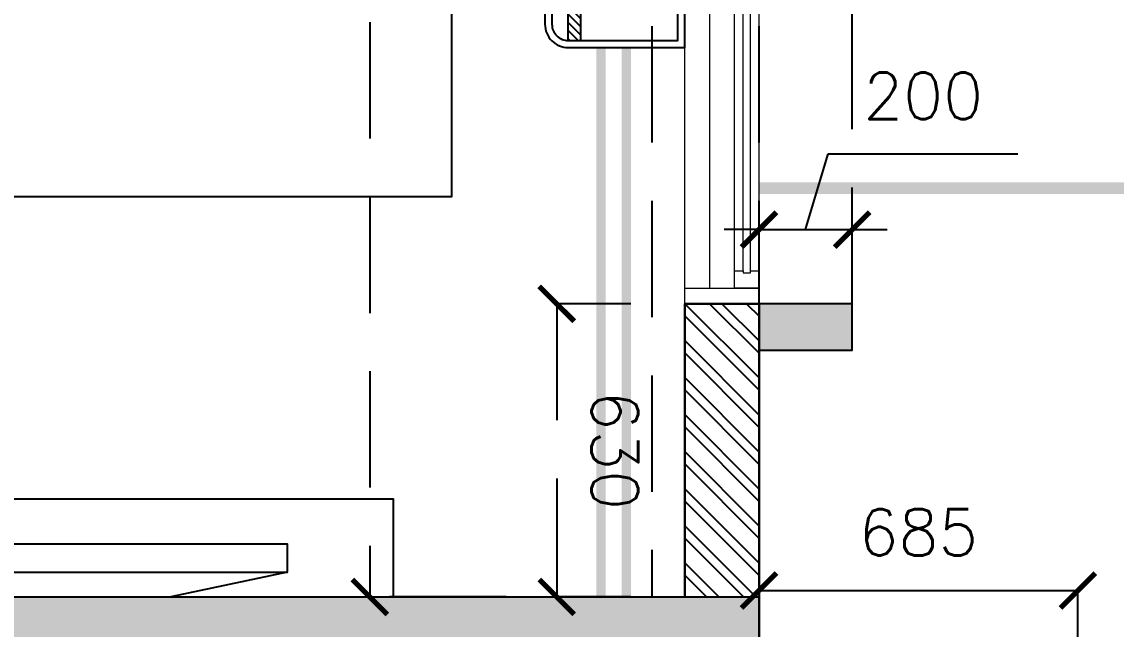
# Model space of a CAD drawing. Header units: millimetres. Extents: x -414464 to 1686, y -90036 to 108605.
# Drawn here: x -95864 to -93515, y -62334 to -61030 of the extents above; entities that cross this region are included whole.
import ezdxf

# ---------------------------------------------------------------- set-up
doc = ezdxf.new("R2010")
doc.units = ezdxf.units.MM
doc.header["$LTSCALE"] = 1000
doc.header["$MEASUREMENT"] = 0
for name, pattern in [('$1$AUDIT_D_120904163729-0', [0]), ('$36$HIDDEN', [0.375, 0.25, -0.125]), ('2BHK-A - BACK$1$AUDIT_D_120904163729-0', [0]), ('2BHK-A - BACK$1$DASHED', [0.75, 0.5, -0.25]), ('2BHK-A - BACK$1$PHANTOM2', [1.25, 0.625, -0.125, 0.125, -0.125, 0.125, -0.125]), ('AUDIT_D_120904163729-0', [0]), ('T8(T9 IS SIMILAR) - DIMENSION & TEXTING$1$HIDDEN', [0.375, 0.25, -0.125]), ('T8(T9 IS SIMILAR) - DIMENSION & TEXTING$1$T8_REFUGE COLUMNS$0$HIDDEN', [0.375, 0.25, -0.125]), ('T8(T9 IS SIMILAR) - TYPICAL FLOOR ELEVATION$1$AUDIT_D_120904163729-0', [0]), ('T8(T9 IS SIMILAR) - TYPICAL FLOOR ELEVATION$1$HIDDEN', [0.375, 0.25, -0.125]), ('T8(T9 IS SIMILAR)$1$$0$HIDDEN', [0.375, 0.25, -0.125])]:
    doc.linetypes.add(name, pattern=pattern)
doc.layers.get('0').update_dxf_attribs({"linetype": 'AUDIT_D_120904163729-0'})
for name, color, linetype in [('$0$A-HATCH -160', 251, '$1$AUDIT_D_120904163729-0'), ('$21$A-DIMENSIONS', 2, '$36$HIDDEN'), ('2BHK-A - BACK$1$2BHK-A - FRONT$0$a-furniture', 8, 'Continuous'), ('2BHK-A - BACK$1$A-HATCH -160', 251, '2BHK-A - BACK$1$AUDIT_D_120904163729-0'), ('2BHK-A - BACK$1$A-INDOOR UNIT', 30, 'Continuous'), ('a-rcc', 3, 'Continuous'), ('T8(T9 IS SIMILAR) - DIMENSION & TEXTING$1$A-DIMENSIONS', 2, 'T8(T9 IS SIMILAR) - DIMENSION & TEXTING$1$HIDDEN'), ('T8(T9 IS SIMILAR) - TYPICAL FLOOR ELEVATION$1$A-DIM', 1, 'T8(T9 IS SIMILAR) - TYPICAL FLOOR ELEVATION$1$AUDIT_D_120904163729-0'), ('T8(T9 IS SIMILAR) - TYPICAL FLOOR ELEVATION$1$A-WALL HATCH', 252, 'T8(T9 IS SIMILAR) - TYPICAL FLOOR ELEVATION$1$AUDIT_D_120904163729-0'), ('T8(T9 IS SIMILAR) - TYPICAL FLOOR ELEVATION$1$A-WALL-FEATURES', 6, 'T8(T9 IS SIMILAR) - TYPICAL FLOOR ELEVATION$1$AUDIT_D_120904163729-0'), ('T8(T9 IS SIMILAR)$1$$6$a-beam 2', 50, 'Continuous'), ('T8(T9 IS SIMILAR)$1$S-BEAM', 20, 'T8(T9 IS SIMILAR)$1$$0$HIDDEN'), ('T8_REFUGE COLUMNS$1$A-RCC COLS', 3, 'Continuous'), ('T8_TYPICAL COLUMNS$1$A-RCC COLS', 3, 'Continuous')]:
    doc.layers.add(name, color=color, linetype=linetype)
for name, color, linetype, lineweight in [('2BHK-A - BACK$1$A-AC DRAIN PIPE', 94, 'Continuous', 18), ('2BHK-A - BACK$1$A-AC PIPE', 151, 'Continuous', 20), ('2BHK-A - BACK$1$A-WALL- 160', 6, 'Continuous', 30), ('2BHK-A - BACK$1$Window', 4, 'Continuous', 20), ('T8(T9 IS SIMILAR)$1$D&W', 8, 'Continuous', 25)]:
    doc.layers.add(name, color=color, linetype=linetype, lineweight=lineweight)
doc.layers.add('T8_REFUGE COLUMNS$1$COL-HATCH', color=7, linetype='Continuous', lineweight=25, true_color=0xa3a3a3)
doc.styles.add('T8(T9 IS SIMILAR) - DIMENSION & TEXTING$1$Romans 1', font='romans.shx', dxfattribs={"height": 100})
doc.styles.add('T8(T9 IS SIMILAR) - TYPICAL FLOOR ELEVATION$1$Romans 1', font='romans.shx', dxfattribs={"height": 100})
doc.dimstyles.new('T8(T9 IS SIMILAR) - DIMENSION & TEXTING$1$ALPINE S', dxfattribs={"dimscale": 0, "dimtxt": 100, "dimasz": 75, "dimexe": 0, "dimexo": 0, "dimgap": 75, "dimtad": 1, "dimdec": 0, "dimzin": 0, "dimdsep": 46, "dimtxsty": 'T8(T9 IS SIMILAR) - DIMENSION & TEXTING$1$Romans 1', "dimblk": 'T8(T9 IS SIMILAR) - DIMENSION & TEXTING$1$_ArchTick', "dimcen": 0.09, "dimclrd": 256, "dimclre": 256, "dimclrt": 7, "dimadec": 0, "dimazin": 0, "dimtfac": 1, "dimtdec": 0, "dimtofl": 0, "dimtmove": 1, "dimatfit": 0, "dimldrblk": 'T8(T9 IS SIMILAR) - DIMENSION & TEXTING$1$_Open90', "dimfxl": 1, "dimtolj": 1, "dimtzin": 0, "dimarcsym": 0})
doc.dimstyles.new('T8(T9 IS SIMILAR) - TYPICAL FLOOR ELEVATION$1$ALPINE S', dxfattribs={"dimscale": 0, "dimtxt": 100, "dimasz": 75, "dimexe": 0, "dimexo": 0, "dimgap": 75, "dimtad": 1, "dimdec": 0, "dimzin": 0, "dimdsep": 46, "dimtxsty": 'T8(T9 IS SIMILAR) - TYPICAL FLOOR ELEVATION$1$Romans 1', "dimblk": 'T8(T9 IS SIMILAR) - TYPICAL FLOOR ELEVATION$1$_ArchTick', "dimcen": 0.09, "dimclrd": 256, "dimclre": 256, "dimclrt": 7, "dimadec": 0, "dimazin": 0, "dimtfac": 1, "dimtdec": 0, "dimtofl": 0, "dimtmove": 1, "dimatfit": 0, "dimldrblk": 'T8(T9 IS SIMILAR) - TYPICAL FLOOR ELEVATION$1$_Open90', "dimfxl": 1, "dimtolj": 1, "dimtzin": 0, "dimarcsym": 0})

# ---------------------------------------------------------------- blocks, each defined once
blk = doc.blocks.new('T8_REFUGE COLUMNS')
at = {"layer": 'T8_REFUGE COLUMNS$1$COL-HATCH', "linetype": 'ByBlock'}
h = blk.add_hatch(color=256, dxfattribs=at)
h.dxf.hatch_style = 1
h.paths.add_polyline_path([(1202492.1, -5701089.9), (1202792.1, -5701089.9), (1202792.1, -5705299.9), (1202492.1, -5705299.9)])
at = {"layer": 'T8_REFUGE COLUMNS$1$A-RCC COLS', "linetype": 'ByBlock'}
blk.add_lwpolyline([(1202492.1, -5701089.9), (1202792.1, -5701089.9), (1202792.1, -5705299.9), (1202492.1, -5705299.9)], close=True, dxfattribs=at)
blk = doc.blocks.new('T8_TYPICAL COLUMNS')
at = {"layer": 'T8_TYPICAL COLUMNS$1$A-RCC COLS', "linetype": 'ByBlock'}
blk.add_blockref('T8_REFUGE COLUMNS', (0, 0), dxfattribs=at)
blk = doc.blocks.new('2BHK-A - BACK$1$2100')
at = {"layer": '2BHK-A - BACK$1$Window', "color": 1, "lineweight": 13}
for p, q in [((1150876.5, -5693344.1), (1148842.5, -5693344.1)), ((1149840.7, -5693344.1), (1148880, -5693344.1)), ((1149840.7, -5693397.4), (1148880, -5693397.4)), ((1149840.7, -5693397.4), (1149878.2, -5693397.4)), ((1149878.2, -5693397.4), (1150876.5, -5693397.4)), ((1148842.5, -5693450.8), (1148842.5, -5693450.8)), ((1149840.7, -5693450.8), (1148880, -5693450.8)), ((1150839, -5693450.8), (1149878.2, -5693450.8)), ((1149840.7, -5693504.1), (1148842.5, -5693504.1)), ((1150839, -5693504.1), (1149878.2, -5693504.1))]:
    blk.add_line(p, q, dxfattribs=at)
at = {"layer": '2BHK-A - BACK$1$Window', "color": 5, "lineweight": 13}
for p, q in [((1149840.7, -5693374.4), (1148880, -5693374.4)), ((1149840.7, -5693378.9), (1148880, -5693378.9)), ((1149840.7, -5693416), (1148880, -5693416)), ((1149840.7, -5693432.2), (1148880, -5693432.2)), ((1150839, -5693469.3), (1149878.2, -5693469.3)), ((1150839, -5693485.5), (1149878.2, -5693485.5))]:
    blk.add_line(p, q, dxfattribs=at)
at = {"layer": '2BHK-A - BACK$1$Window', "color": 4, "lineweight": 13}
for points in [[(1148842.5, -5693344.1), (1148809.5, -5693344.1), (1148809.5, -5693504.1), (1148842.5, -5693504.1)], [(1148880, -5693378.9), (1148880, -5693397.4), (1148842.5, -5693397.4), (1148842.5, -5693344.1), (1148880, -5693344.1), (1148880, -5693374.4), (1148875.5, -5693374.4), (1148875.5, -5693378.9)], [(1149840.7, -5693378.9), (1149840.7, -5693397.4), (1149878.2, -5693397.4), (1149878.2, -5693344.1), (1149840.7, -5693344.1), (1149840.7, -5693374.4), (1149845.2, -5693374.4), (1149845.2, -5693378.9)], [(1150909.5, -5693344.1), (1150876.5, -5693344.1), (1150876.5, -5693504.1), (1150909.5, -5693504.1)], [(1148880, -5693432.2), (1148880, -5693450.8), (1148842.5, -5693450.8), (1148842.5, -5693397.4), (1148880, -5693397.4), (1148880, -5693416), (1148875.5, -5693416), (1148875.5, -5693432.2)], [(1149840.7, -5693432.2), (1149840.7, -5693450.8), (1149878.2, -5693450.8), (1149878.2, -5693397.4), (1149840.7, -5693397.4), (1149840.7, -5693416), (1149845.2, -5693416), (1149845.2, -5693432.2)], [(1149878.2, -5693485.5), (1149878.2, -5693504.1), (1149840.7, -5693504.1), (1149840.7, -5693450.8), (1149878.2, -5693450.8), (1149878.2, -5693469.3), (1149873.7, -5693469.3), (1149873.7, -5693485.5)], [(1150839, -5693485.5), (1150839, -5693504.1), (1150876.5, -5693504.1), (1150876.5, -5693450.8), (1150839, -5693450.8), (1150839, -5693469.3), (1150843.5, -5693469.3), (1150843.5, -5693485.5)]]:
    blk.add_lwpolyline(points, close=True, dxfattribs=at)
blk = doc.blocks.new('2BHK-A - BACK$1$2BHK-A - FRONT$0$a bed')
at = {"color": 0, "linetype": 'ByBlock'}
blk.add_lwpolyline([(0, 400), (2250, 400), (2250, 2200), (0, 2200), (0, 400)], dxfattribs=at)
blk = doc.blocks.new('2BHK-A - BACK$1$2BHK-A - FRONT$0$A$C7BF77BFD')
at = {"layer": '2BHK-A - BACK$1$2BHK-A - FRONT$0$a-furniture'}
for p, q in [((-300, 1078.1), (-246.9, 1328.1)), ((-300, 1078.1), (-300, 478.1)), ((-246.9, 228.1), (-300, 478.1))]:
    blk.add_line(p, q, dxfattribs=at)
for points in [[(-300, 1550), (-300, 0), (-90, 0), (-90, 1550)], [(-246.9, 228.1), (-186.9, 228.1), (-186.9, 1328.1), (-246.9, 1328.1)]]:
    blk.add_lwpolyline(points, close=True, dxfattribs=at)
blk = doc.blocks.new('2BHK-A - BACK$1$1.5tr')
at = {"layer": '2BHK-A - BACK$1$A-INDOOR UNIT'}
h = blk.add_hatch(dxfattribs=at)
h.set_pattern_fill('ANSI31', color=3, scale=100, style=0)
h.paths.add_polyline_path([(222.8, 485), (251, 485), (251, -485), (222.8, -485)])
for points in [[(300, 450), (300, -450, -0.414214), (250, -500), (0, -500), (0, 500), (250, 500, -0.414214)], [(285, 450), (285, -450, -0.414214), (250, -485), (15, -485), (15, 485), (250, 485, -0.414214)]]:
    blk.add_lwpolyline(points, format="xyb", close=True, dxfattribs=at)
at = {"layer": '2BHK-A - BACK$1$A-INDOOR UNIT', "color": 3}
blk.add_lwpolyline([(222.8, 485), (251, 485), (251, -485), (222.8, -485)], close=True, dxfattribs=at)
at = {"layer": '2BHK-A - BACK$1$A-INDOOR UNIT', "color": 0, "ltscale": 300}
for points in [[(350.5, 273.3), (379.7, 273.3), (379.7, 214.8), (428.5, 312.3), (379.7, 409.8), (379.7, 351.3), (350.5, 351.3)], [(350.5, -39), (429.7, -39), (429.7, -97.5), (478.5, 0), (429.7, 97.5), (429.7, 39), (350.5, 39)], [(350.5, -358.3), (379.7, -358.3), (379.7, -416.8), (428.5, -319.3), (379.7, -221.8), (379.7, -280.3), (350.5, -280.3)]]:
    blk.add_lwpolyline(points, close=True, dxfattribs=at)
blk = doc.blocks.new('2BHK-A - BACK')
at = {"layer": '2BHK-A - BACK$1$A-HATCH -160', "linetype": 'ByBlock'}
h = blk.add_hatch(dxfattribs=at)
h.set_pattern_fill('ANSI32', color=256, scale=150)
h.paths.add_polyline_path([(1201862.5, -5701249.9), (1202492.1, -5701249.9), (1202492.1, -5701089.9), (1201862.5, -5701089.9)])
h.paths.add_polyline_path([(1199762.5, -5701090.3), (1199382.1, -5701090.3), (1199382.1, -5701249.9), (1199762.5, -5701249.9)])
at = {"layer": '2BHK-A - BACK$1$A-AC DRAIN PIPE', "linetype": '2BHK-A - BACK$1$PHANTOM2', "ltscale": 0.1, "const_width": 20}
blk.add_lwpolyline([(1201312.4, -5701374.9), (1202833.1, -5701374.9), (1202833.1, -5702091), (1202958.4, -5702091), (1202958.4, -5702091)], dxfattribs=at)
at = {"layer": '2BHK-A - BACK$1$A-AC PIPE', "linetype": '2BHK-A - BACK$1$DASHED', "ltscale": 0.1, "const_width": 20}
blk.add_lwpolyline([(1201312.4, -5701429.7), (1202810.7, -5701429.7)], dxfattribs=at)
at = {"layer": '2BHK-A - BACK$1$A-WALL- 160', "linetype": 'ByBlock'}
for p, q in [((1201862.5, -5701089.9), (1202492.1, -5701089.9)), ((1201862.5, -5701249.9), (1201862.5, -5701089.9)), ((1201862.5, -5701249.9), (1202492.1, -5701249.9))]:
    blk.add_line(p, q, dxfattribs=at)
at = {"layer": '2BHK-A - BACK$1$2BHK-A - FRONT$0$a-furniture', "extrusion": (4.84058e-05, 0.000523293, 1), "rotation": 359.9999999999999}
blk.add_blockref('2BHK-A - BACK$1$2BHK-A - FRONT$0$a bed', (1199382.4, -5703949.1, -2925.6), dxfattribs=at)
at = {"layer": '2BHK-A - BACK$1$2BHK-A - FRONT$0$a-furniture', "extrusion": (0.000159294, -0.000512155, 1), "rotation": 180.0000000092683}
blk.add_blockref('2BHK-A - BACK$1$2BHK-A - FRONT$0$A$C7BF77BFD', (1202192.1, -5701874, 3114.6), dxfattribs=at)
at = {"layer": '2BHK-A - BACK$1$A-INDOOR UNIT', "extrusion": (0, 0, -1), "zscale": -1, "rotation": 270}
blk.add_blockref('2BHK-A - BACK$1$1.5tr', (-1200812.4, -5701249.9), dxfattribs=at)
at = {"layer": '2BHK-A - BACK$1$A-WALL- 160', "linetype": 'ByBlock', "xscale": -1, "rotation": 180}
blk.add_blockref('2BHK-A - BACK$1$2100', (50953, -11394594), dxfattribs=at)
blk = doc.blocks.new('T8(T9 IS SIMILAR) - TYPICAL FLOOR ELEVATION$1$_ArchTick')
at = {"color": 0, "linetype": 'ByBlock', "const_width": 0.15}
blk.add_lwpolyline([(-0.5, -0.5), (0.5, 0.5)], dxfattribs=at)
blk = doc.blocks.new('*D4521')
at = {"layer": 'T8(T9 IS SIMILAR) - TYPICAL FLOOR ELEVATION$1$A-DIM', "lineweight": -2, "transparency": 16777216}
for p, q in [((1201541, -5700941.6), (1201541, -5700534.4)), ((1201703.5, -5700890.3), (1201703.5, -5700815.3)), ((1201703.5, -5701090.3), (1201703.5, -5700890.3)), ((1201703.5, -5700990.3), (1201541, -5700941.6)), ((1201703.5, -5701090.3), (1201703.5, -5701165.3))]:
    blk.add_line(p, q, dxfattribs=at)
at = {"layer": 'T8(T9 IS SIMILAR) - TYPICAL FLOOR ELEVATION$1$A-DIM', "linetype": 'T8(T9 IS SIMILAR) - TYPICAL FLOOR ELEVATION$1$HIDDEN', "lineweight": -2, "transparency": 16777216}
for p, q in [((1201862.6, -5700890.3), (1201703.5, -5700890.3)), ((1201862.6, -5701090.3), (1201703.5, -5701090.3))]:
    blk.add_line(p, q, dxfattribs=at)
at = {"layer": 'T8(T9 IS SIMILAR) - TYPICAL FLOOR ELEVATION$1$A-DIM', "linetype": 'ByBlock', "lineweight": -2, "transparency": 16777216, "xscale": 75, "yscale": 75, "zscale": 75}
for p, rotation in [((1201703.5, -5700890.3), 270), ((1201703.5, -5701090.3), 90)]:
    blk.add_blockref('T8(T9 IS SIMILAR) - TYPICAL FLOOR ELEVATION$1$_ArchTick', p, dxfattribs=dict(at, rotation=rotation))
at = {"layer": 'T8(T9 IS SIMILAR) - TYPICAL FLOOR ELEVATION$1$A-DIM', "color": 7, "linetype": 'ByBlock', "transparency": 16777216, "insert": (1201416, -5700738), "char_height": 100, "attachment_point": 5, "rotation": 90, "style": 'T8(T9 IS SIMILAR) - TYPICAL FLOOR ELEVATION$1$Romans 1'}
blk.add_mtext('\\A1;200', dxfattribs=at)
blk = doc.blocks.new('T8(T9 IS SIMILAR) - TYPICAL FLOOR ELEVATION$1$_Open90')
at = {"color": 0, "linetype": 'ByBlock', "lineweight": -2}
for p, q in [((-0.5, 0.5), (0, 0)), ((0, 0), (-1, 0)), ((0, 0), (-0.5, -0.5))]:
    blk.add_line(p, q, dxfattribs=at)
blk = doc.blocks.new('*D4522')
at = {"layer": 'T8(T9 IS SIMILAR) - TYPICAL FLOOR ELEVATION$1$A-DIM', "linetype": 'T8(T9 IS SIMILAR) - TYPICAL FLOOR ELEVATION$1$HIDDEN', "lineweight": -2, "transparency": 16777216}
for p, q in [((1202592.3, -5700405.8), (1202478.6, -5700405.8)), ((1202592.3, -5701090.3), (1202478.6, -5701090.3))]:
    blk.add_line(p, q, dxfattribs=at)
at = {"layer": 'T8(T9 IS SIMILAR) - TYPICAL FLOOR ELEVATION$1$A-DIM', "lineweight": -2, "transparency": 16777216}
blk.add_line((1202478.6, -5701090.3), (1202478.6, -5700405.8), dxfattribs=at)
at = {"layer": 'T8(T9 IS SIMILAR) - TYPICAL FLOOR ELEVATION$1$A-DIM', "linetype": 'ByBlock', "lineweight": -2, "transparency": 16777216, "xscale": 75, "yscale": 75, "zscale": 75}
for p, rotation in [((1202478.6, -5700405.8), 90), ((1202478.6, -5701090.3), 270)]:
    blk.add_blockref('T8(T9 IS SIMILAR) - TYPICAL FLOOR ELEVATION$1$_ArchTick', p, dxfattribs=dict(at, rotation=rotation))
at = {"layer": 'T8(T9 IS SIMILAR) - TYPICAL FLOOR ELEVATION$1$A-DIM', "color": 7, "linetype": 'ByBlock', "transparency": 16777216, "insert": (1202353.6, -5700748.1), "char_height": 100, "attachment_point": 5, "rotation": 90, "style": 'T8(T9 IS SIMILAR) - TYPICAL FLOOR ELEVATION$1$Romans 1'}
blk.add_mtext('\\A1;685', dxfattribs=at)
blk = doc.blocks.new('T8(T9 IS SIMILAR) - DIMENSION & TEXTING$1$_ArchTick')
at = {"color": 0, "linetype": 'ByBlock', "const_width": 0.15}
blk.add_lwpolyline([(-0.5, -0.5), (0.5, 0.5)], dxfattribs=at)
blk = doc.blocks.new('*D1571')
at = {"layer": 'T8(T9 IS SIMILAR) - DIMENSION & TEXTING$1$A-DIMENSIONS', "linetype": 'T8(T9 IS SIMILAR) - DIMENSION & TEXTING$1$HIDDEN', "lineweight": -2, "transparency": 16777216}
for p, q in [((1201862.6, -5701365.5), (1201862.6, -5701524.7)), ((1202492.3, -5701365.5), (1202492.3, -5701524.7))]:
    blk.add_line(p, q, dxfattribs=at)
at = {"layer": 'T8(T9 IS SIMILAR) - DIMENSION & TEXTING$1$A-DIMENSIONS', "lineweight": -2, "transparency": 16777216}
blk.add_line((1201862.6, -5701524.7), (1202492.3, -5701524.7), dxfattribs=at)
at = {"layer": 'T8(T9 IS SIMILAR) - DIMENSION & TEXTING$1$A-DIMENSIONS', "linetype": 'ByBlock', "lineweight": -2, "transparency": 16777216, "xscale": 75, "yscale": 75, "zscale": 75, "rotation": 180}
blk.add_blockref('T8(T9 IS SIMILAR) - DIMENSION & TEXTING$1$_ArchTick', (1201862.6, -5701524.7), dxfattribs=at)
at = {"layer": 'T8(T9 IS SIMILAR) - DIMENSION & TEXTING$1$A-DIMENSIONS', "linetype": 'ByBlock', "lineweight": -2, "transparency": 16777216, "xscale": 75, "yscale": 75, "zscale": 75}
blk.add_blockref('T8(T9 IS SIMILAR) - DIMENSION & TEXTING$1$_ArchTick', (1202492.3, -5701524.7), dxfattribs=at)
at = {"layer": 'T8(T9 IS SIMILAR) - DIMENSION & TEXTING$1$A-DIMENSIONS', "color": 7, "linetype": 'ByBlock', "transparency": 16777216, "insert": (1202177.5, -5701399.7), "char_height": 100, "attachment_point": 5, "style": 'T8(T9 IS SIMILAR) - DIMENSION & TEXTING$1$Romans 1'}
blk.add_mtext('\\A1;630', dxfattribs=at)
blk = doc.blocks.new('T8(T9 IS SIMILAR) - DIMENSION & TEXTING$1$_Open90')
at = {"color": 0, "linetype": 'ByBlock', "lineweight": -2}
for p, q in [((-0.5, 0.5), (0, 0)), ((0, 0), (-1, 0)), ((0, 0), (-0.5, -0.5))]:
    blk.add_line(p, q, dxfattribs=at)
blk = doc.blocks.new('*D1573')
at = {"layer": 'T8(T9 IS SIMILAR) - DIMENSION & TEXTING$1$A-DIMENSIONS', "linetype": 'T8(T9 IS SIMILAR) - DIMENSION & TEXTING$1$HIDDEN', "lineweight": -2, "transparency": 16777216}
for p, q in [((1199382.6, -5701633.4), (1199382.6, -5701925.9)), ((1202492.3, -5701633.4), (1202492.3, -5701925.9))]:
    blk.add_line(p, q, dxfattribs=at)
at = {"layer": 'T8(T9 IS SIMILAR) - DIMENSION & TEXTING$1$A-DIMENSIONS', "lineweight": -2, "transparency": 16777216}
blk.add_line((1199382.6, -5701925.9), (1202492.3, -5701925.9), dxfattribs=at)
at = {"layer": 'T8(T9 IS SIMILAR) - DIMENSION & TEXTING$1$A-DIMENSIONS', "linetype": 'ByBlock', "lineweight": -2, "transparency": 16777216, "xscale": 75, "yscale": 75, "zscale": 75, "rotation": 180}
blk.add_blockref('T8(T9 IS SIMILAR) - DIMENSION & TEXTING$1$_ArchTick', (1199382.6, -5701925.9), dxfattribs=at)
at = {"layer": 'T8(T9 IS SIMILAR) - DIMENSION & TEXTING$1$A-DIMENSIONS', "linetype": 'ByBlock', "lineweight": -2, "transparency": 16777216, "xscale": 75, "yscale": 75, "zscale": 75}
blk.add_blockref('T8(T9 IS SIMILAR) - DIMENSION & TEXTING$1$_ArchTick', (1202492.3, -5701925.9), dxfattribs=at)
at = {"layer": 'T8(T9 IS SIMILAR) - DIMENSION & TEXTING$1$A-DIMENSIONS', "color": 7, "linetype": 'ByBlock', "transparency": 16777216, "insert": (1200937.4, -5701800.9), "char_height": 100, "attachment_point": 5, "style": 'T8(T9 IS SIMILAR) - DIMENSION & TEXTING$1$Romans 1'}
blk.add_mtext('\\A1;3110', dxfattribs=at)
blk = doc.blocks.new('T8(T9 IS SIMILAR) - TYPICAL FLOOR ELEVATION')
at = {"layer": 'T8(T9 IS SIMILAR) - TYPICAL FLOOR ELEVATION$1$A-WALL HATCH', "linetype": 'ByBlock'}
h = blk.add_hatch(dxfattribs=at)
h.set_pattern_fill('ZIGZAG', color=256, scale=250)
h.set_pattern_definition([(0, (0, 0), (31.25, 31.25), [31.25, -31.25]), (90, (31.25, 0), (-31.25, 31.25), [31.25, -31.25])])
h.paths.add_polyline_path([(1186332.7, -5719983.5), (1186332.7, -5719683.5), (1186432.7, -5719683.5), (1186432.7, -5719883.5), (1186982.7, -5719883.5), (1186982.7, -5719523.5), (1187082.7, -5719523.5), (1187082.7, -5719983.5)])
h.paths.add_polyline_path([(1190232.7, -5719983.5), (1190232.7, -5719683.5), (1190132.7, -5719683.5), (1190132.7, -5719883.5), (1189582.7, -5719883.5), (1189582.7, -5719523.5), (1189482.7, -5719523.5), (1189482.7, -5719983.5)])
h.paths.add_polyline_path([(1190857.7, -5717933.5), (1190857.7, -5717733.5), (1190757.7, -5717733.5), (1190757.7, -5717933.5)])
h.paths.add_polyline_path([(1193357.7, -5717733.5), (1193357.7, -5717933.5), (1193257.7, -5717933.5), (1193257.7, -5717733.5)])
h.paths.add_polyline_path([(1196632.8, -5709938.8), (1196632.8, -5709738.8), (1196532.8, -5709738.8), (1196532.8, -5709938.8)])
h.paths.add_polyline_path([(1194132, -5709738.8), (1194132, -5709938.8), (1194032, -5709938.8), (1194032, -5709738.8)])
h.paths.add_polyline_path([(1195742.7, -5701889.7), (1196212.8, -5701889.7), (1196212.8, -5702349.7), (1196112.8, -5702349.7), (1196112.8, -5701989.7), (1195742.7, -5701989.7)])
h.paths.add_polyline_path([(1198312.8, -5702349.7), (1198312.8, -5701889.7), (1199132.6, -5701889.7), (1199132.6, -5701989.7), (1198412.8, -5701989.7), (1198412.8, -5702349.7)])
h.paths.add_polyline_path([(1199662.5, -5701090.3), (1199662.5, -5700890.3), (1199762.5, -5700890.3), (1199762.5, -5701090.3)])
h.paths.add_polyline_path([(1201862.6, -5700890.3), (1201862.6, -5701090.3), (1201962.6, -5701090.3), (1201962.6, -5700890.3)])
h.paths.add_polyline_path([(1210681.9, -5700890.3), (1210681.9, -5701090.3), (1210581.9, -5701090.3), (1210581.9, -5700890.3)])
h.paths.add_polyline_path([(1212882, -5701090.3), (1212882, -5700890.3), (1212782, -5700890.3), (1212782, -5701090.3)])
h.paths.add_polyline_path([(1214231.8, -5702349.7), (1214231.8, -5701889.7), (1213412.3, -5701889.7), (1213412.3, -5701989.7), (1214131.8, -5701989.7), (1214131.8, -5702349.7)])
h.paths.add_polyline_path([(1216801.9, -5701889.7), (1216331.8, -5701889.7), (1216331.8, -5702349.7), (1216431.8, -5702349.7), (1216431.8, -5701989.7), (1216801.9, -5701989.7)])
h.paths.add_polyline_path([(1215911.7, -5709938.8), (1215911.7, -5709738.8), (1216011.7, -5709738.8), (1216011.7, -5709938.8)])
h.paths.add_polyline_path([(1218412.5, -5709738.8), (1218412.5, -5709938.8), (1218512.5, -5709938.8), (1218512.5, -5709738.8)])
h.paths.add_polyline_path([(1221686.9, -5717933.5), (1221686.9, -5717733.5), (1221786.9, -5717733.5), (1221786.9, -5717933.5)])
h.paths.add_polyline_path([(1219186.9, -5717733.5), (1219186.9, -5717933.5), (1219286.9, -5717933.5), (1219286.9, -5717733.5)])
h.paths.add_polyline_path([(1222311.8, -5719983.5), (1222311.8, -5719683.5), (1222411.8, -5719683.5), (1222411.8, -5719883.5), (1222961.8, -5719883.5), (1222961.8, -5719523.5), (1223061.8, -5719523.5), (1223061.8, -5719983.5)])
h.paths.add_polyline_path([(1226211.8, -5719983.5), (1226211.8, -5719683.5), (1226111.8, -5719683.5), (1226111.8, -5719883.5), (1225561.8, -5719883.5), (1225561.8, -5719523.5), (1225461.8, -5719523.5), (1225461.8, -5719983.5)])
h.paths.add_polyline_path([(1217001.9, -5727584.6), (1216901.9, -5727584.6), (1216901.9, -5727784.6), (1216356.8, -5727784.6), (1216356.8, -5727424.6), (1216256.8, -5727424.6), (1216256.8, -5727884.6), (1217001.9, -5727884.6)])
h.paths.add_polyline_path([(1214156.8, -5727424.6), (1214056.8, -5727424.6), (1214056.8, -5727784.6), (1213412.3, -5727784.6), (1213412.3, -5727884.6), (1214156.8, -5727884.6)])
h.paths.add_polyline_path([(1210681.9, -5728884), (1210681.9, -5728684), (1210581.9, -5728684), (1210581.9, -5728884)])
h.paths.add_polyline_path([(1212882, -5728684), (1212882, -5728884), (1212782, -5728884), (1212782, -5728684)])
h.paths.add_polyline_path([(1201862.6, -5728884), (1201862.6, -5728684), (1201962.6, -5728684), (1201962.6, -5728884)])
h.paths.add_polyline_path([(1199662.5, -5728684), (1199662.5, -5728884), (1199762.5, -5728884), (1199762.5, -5728684)])
h.paths.add_polyline_path([(1198387.7, -5727424.6), (1198487.7, -5727424.6), (1198487.7, -5727784.6), (1199132.3, -5727784.6), (1199132.3, -5727884.6), (1198387.7, -5727884.6)])
h.paths.add_polyline_path([(1195542.6, -5727584.6), (1195642.6, -5727584.6), (1195642.6, -5727784.6), (1196187.7, -5727784.6), (1196187.7, -5727424.6), (1196287.7, -5727424.6), (1196287.7, -5727884.6), (1195542.6, -5727884.6)])
at = {"layer": 'T8(T9 IS SIMILAR) - TYPICAL FLOOR ELEVATION$1$A-WALL-FEATURES', "color": 8, "linetype": 'T8(T9 IS SIMILAR) - TYPICAL FLOOR ELEVATION$1$HIDDEN'}
blk.add_line((1201862.6, -5700890.3), (1199762.5, -5700890.3), dxfattribs=at)
at = {"layer": 'T8(T9 IS SIMILAR) - TYPICAL FLOOR ELEVATION$1$A-WALL-FEATURES', "linetype": 'ByBlock'}
blk.add_lwpolyline([(1201862.6, -5700890.3), (1201862.6, -5701090.3), (1201962.6, -5701090.3), (1201962.6, -5700890.3)], close=True, dxfattribs=at)
at = {"layer": 'T8(T9 IS SIMILAR) - TYPICAL FLOOR ELEVATION$1$A-DIM', "linetype": 'ByBlock'}
for base, p1, p2, picture, middle in [((1202478.6232, -5700405.7932, 0.0691), (1202592.2645, -5701090.3143), (1202592.2645, -5700405.7932), '*D4522', (1202353.6232, -5700748.0537, 0.0691)), ((1201703.5, -5700890.3), (1201862.6, -5701090.3), (1201862.6, -5700890.3), '*D4521', (1201416, -5700866.6))]:
    dim = blk.add_linear_dim(base=base, p1=p1, p2=p2, angle=90, dimstyle='T8(T9 IS SIMILAR) - TYPICAL FLOOR ELEVATION$1$ALPINE S', override={"dimscale": 1, "dimfxl": 5, "dimarcsym": 1}, dxfattribs=at)
    dim.commit()
    dim.dimension.update_dxf_attribs({"geometry": picture, "text_midpoint": middle})
blk = doc.blocks.new('T8(T9 IS SIMILAR) - DIMENSION & TEXTING')
at = {"color": 4, "linetype": 'T8(T9 IS SIMILAR) - DIMENSION & TEXTING$1$T8_REFUGE COLUMNS$0$HIDDEN', "ltscale": 5, "const_width": 25, "elevation": 0.1}
blk.add_lwpolyline([(1201614.3, -5696849.1), (1201614.3, -5701090.9)], dxfattribs=at)
at = {"layer": 'T8(T9 IS SIMILAR) - DIMENSION & TEXTING$1$A-DIMENSIONS', "linetype": 'ByBlock'}
for base, p1, p2, picture, middle in [((1202492.3, -5701524.7), (1201862.6, -5701365.5), (1202492.3, -5701365.5), '*D1571', (1202177.5, -5701399.7)), ((1202492.3, -5701925.9), (1199382.6, -5701633.4), (1202492.3, -5701633.4), '*D1573', (1200937.4, -5701800.9))]:
    dim = blk.add_linear_dim(base=base, p1=p1, p2=p2, dimstyle='T8(T9 IS SIMILAR) - DIMENSION & TEXTING$1$ALPINE S', override={"dimscale": 1, "dimfxl": 5, "dimarcsym": 1}, dxfattribs=at)
    dim.commit()
    dim.dimension.update_dxf_attribs({"geometry": picture, "text_midpoint": middle})
blk = doc.blocks.new('T8(T9 IS SIMILAR)')
at = {"layer": 'T8(T9 IS SIMILAR)$1$D&W', "linetype": 'ByBlock'}
blk.add_blockref('2BHK-A - BACK', (0, 0), dxfattribs=at)
blk.add_blockref('T8(T9 IS SIMILAR) - TYPICAL FLOOR ELEVATION', (0, 0), dxfattribs=at)
blk.add_blockref('T8_TYPICAL COLUMNS', (0, 0), dxfattribs=at)
at = {"layer": 'T8(T9 IS SIMILAR)$1$$6$a-beam 2', "linetype": 'ByBlock'}
blk.add_blockref('T8(T9 IS SIMILAR) - DIMENSION & TEXTING', (0, 0), dxfattribs=at)
at = {"layer": 'T8(T9 IS SIMILAR)$1$S-BEAM'}
for p, q in [((1199391.5, -5701090.5, 0.6), (1202491.6, -5701090.5)), ((1199391.5, -5701320.5, 0.6), (1202491.6, -5701320.5))]:
    blk.add_line(p, q, dxfattribs=at)
blk = doc.blocks.new('A$C48506478')
at = {"layer": '$21$A-DIMENSIONS', "linetype": 'ByBlock'}
blk.add_blockref('T8(T9 IS SIMILAR)', (-1195542.6, 5727884.6), dxfattribs=at)
at = {"layer": '$0$A-HATCH -160', "linetype": 'ByBlock'}
blk.add_blockref('T8(T9 IS SIMILAR) - DIMENSION & TEXTING', (-1195542.6, 5727884.6), dxfattribs=at)

msp = doc.modelspace()

# ---------------------------------------------------------------- block references
at = {"layer": 'a-rcc', "linetype": 'ByBlock', "rotation": 270}
msp.add_blockref('A$C48506478', (-121076, -55315.3, 0), dxfattribs=at)

doc.saveas('drawing.dxf')
